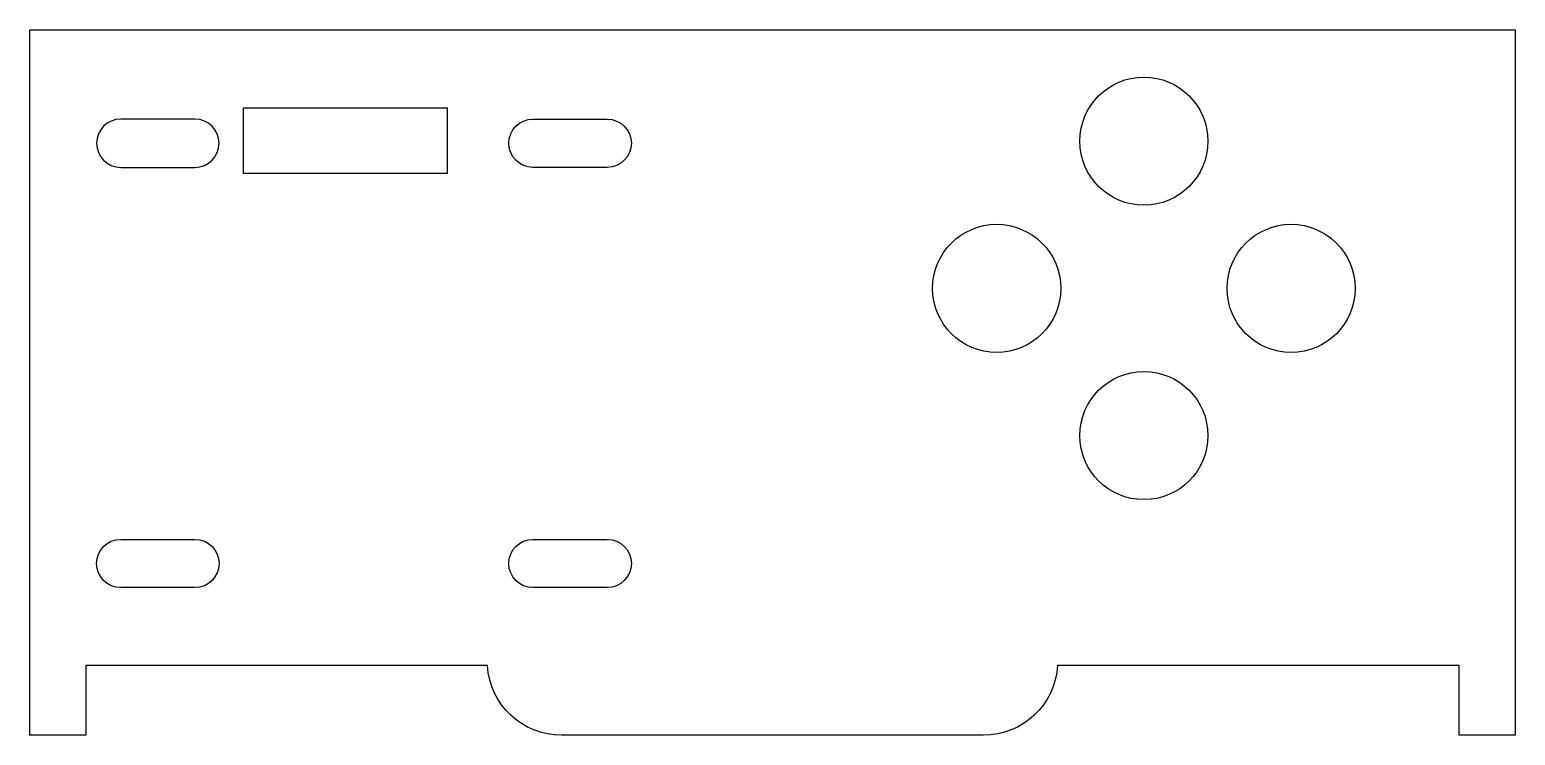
# Model space of a CAD drawing. Header units: millimetres. Extents: x -77 to 3, y -0.7 to 37.3.
import ezdxf

# ---------------------------------------------------------------- set-up
doc = ezdxf.new("R2010")
doc.units = ezdxf.units.MM
doc.layers.get('0').update_dxf_attribs({"linetype": 'CONTINUOUS'})

msp = doc.modelspace()

# ---------------------------------------------------------------- linework, layer by layer
for points in [[(-77, 37.331), (3, 37.331), (3, -0.669), (-0.019, -0.669), (-0.019, 3.081), (-21.647, 3.081, -0.396012), (-25.639, -0.669), (-48.361, -0.669, -0.396012), (-52.353, 3.081), (-73.981, 3.081), (-73.981, -0.669), (-77, -0.669)], [(-68.1, 32.516), (-72.1, 32.516, 1), (-72.1, 29.916), (-68.1, 29.916, 1)], [(-49.9, 29.916, -1), (-49.9, 32.516), (-45.9, 32.516, -1), (-45.9, 29.916)], [(-72.1, 7.284, -1), (-72.1, 9.884), (-68.1, 9.884, -1), (-68.1, 7.284)], [(-49.9, 7.284, -1), (-49.9, 9.884), (-45.9, 9.884, -1), (-45.9, 7.284)]]:
    msp.add_lwpolyline(points, format="xyb", close=True)
msp.add_lwpolyline([(-54.5, 33.1), (-65.5, 33.1), (-65.5, 29.6), (-54.5, 29.6)], close=True)
for centre in [(-17, 31.329), (-24.928, 23.4), (-9.072, 23.4), (-17, 15.472)]:
    msp.add_circle(centre, 3.45)

doc.saveas('drawing.dxf')
